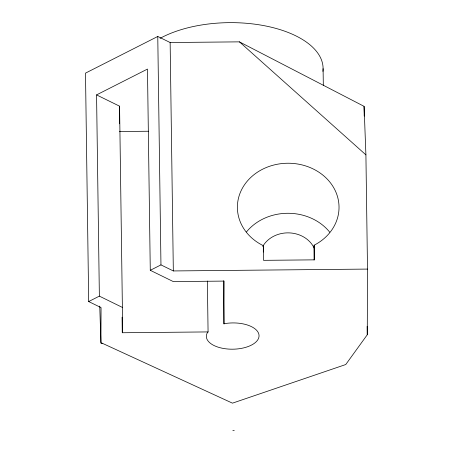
<?xml version="1.0" encoding="UTF-8"?>
<svg xmlns="http://www.w3.org/2000/svg" width="453" height="453" viewBox="0 0 453 453"><rect width="100%" height="100%" fill="white"/><g stroke="black" fill="none" stroke-linecap="round" stroke-linejoin="round"><path stroke-width="0.68" d="M100.928 342.632L101.053 307.61L88.686 301.551L85.492 73.131L157.769 36.467L170.141 42.525L239.433 41.857L364.082 106.347L365.911 154.869L367.508 269.082L367.27 334.767L345.747 364.535L232.463 403.159L100.928 342.632L99.745 306.109M119.513 123.771L119.575 106.178L96.557 94.904L99.371 296.132L122.384 307.406L122.299 332.745L208.074 331.919L207.366 281.03M208.074 331.919L207.259 332.904A26.353 13.137 -0.8 0 0 230.356 349.172A26.353 13.137 -0.8 0 0 258.952 334.665A26.353 13.137 -0.8 0 0 225.922 323.436L223.958 323.861L224.11 281.092L173.295 281.585L150.277 270.305L147.468 69.077L96.557 94.904M263.312 252.027L263.335 245.685A50.821 44.054 0.2 0 1 248.884 179.348A50.821 44.054 0.2 0 1 326.743 178.601A50.821 44.054 0.2 0 1 314.15 245.198L314.099 259.999M88.686 301.551L99.371 296.132M150.277 270.305L160.962 264.886L173.329 270.945L367.508 269.082M119.484 131.517L148.38 131.24M100.928 343.584L102.185 343.572M232.842 430.35L234.252 430.339M239.433 41.857L365.911 154.869M364.082 106.347L364.218 116.11M367.156 326.29L367.27 334.767M323.085 68.663L323.323 85.583M314.15 245.198L314.354 259.852L263.538 260.339L263.335 245.685M223.357 280.747L223.958 323.861M170.141 42.525L173.329 270.945M157.769 36.467L160.962 264.886M119.575 106.178L122.384 307.406M122.078 317.213L122.299 332.745M246.466 231.947A50.821 44.054 0.2 0 1 329.739 232.202M262.723 246.46A28.233 24.473 0.2 0 1 289.173 232.882A28.233 24.473 0.2 0 1 314.269 248.318M160.107 38.318A94.116 46.914 -0.8 0 1 266.047 26.053A94.116 46.914 -0.8 0 1 322.915 71.393"/></g></svg>
